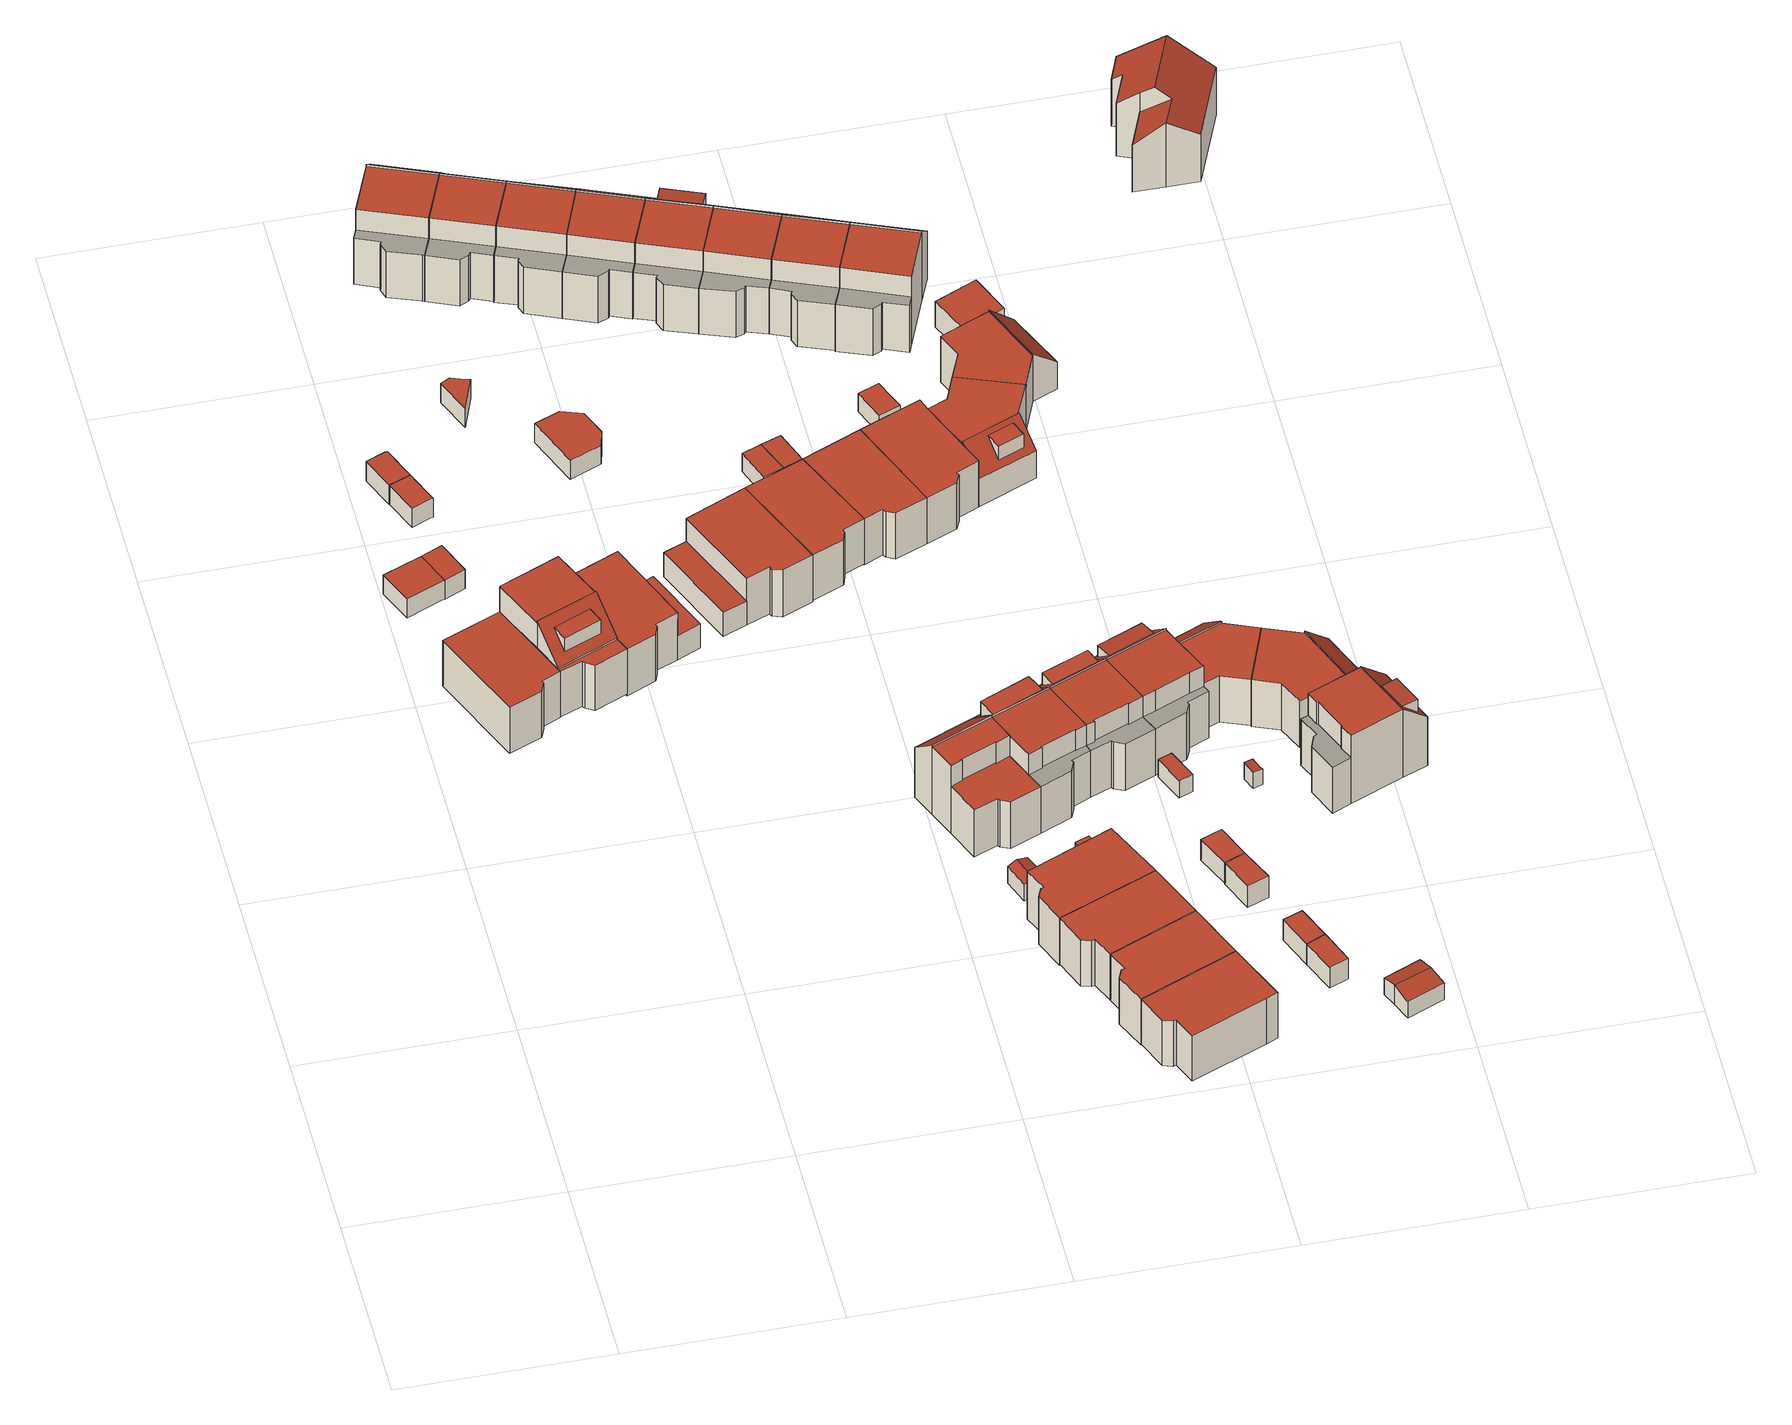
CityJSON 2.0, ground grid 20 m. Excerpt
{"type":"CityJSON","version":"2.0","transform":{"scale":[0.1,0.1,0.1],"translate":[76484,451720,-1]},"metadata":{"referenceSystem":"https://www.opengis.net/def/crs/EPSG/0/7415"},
"CityObjects":{
"building1":{"type":"Building","attributes":{"Volume":31.61,"Dakoppervlakte":14.07,"Muuroppervlakte":33.75,"Vloeroppervlakte":14.07,"hoogte_Z_max_in_m_NAP":2.87,"GEB_DOEL":"onbekend","dateOfConstruction":"1982-01-01","measuredHeight":2.25},"geometry":[{"type":"Solid","lod":"2","boundaries":[[[[0,1,2,3,4]],[[5,6,7,8,9]],[[1,0,7,6]],[[7,0,4,3,9,8]],[[2,5,9,3]],[[6,5,2,1]]]],"semantics":{"surfaces":[{"type":"GroundSurface"},{"type":"RoofSurface"},{"type":"WallSurface"}],"values":[[0,1,2,2,2,2]]}}]},
"building2":{"type":"Building","attributes":{"Volume":325.1,"Dakoppervlakte":57.94,"Muuroppervlakte":177.38,"Vloeroppervlakte":57.94,"hoogte_Z_max_in_m_NAP":6.14,"GEB_DOEL":"woonfunctie","dateOfConstruction":"1982-01-01","measuredHeight":5.61},"geometry":[{"type":"Solid","lod":"2","boundaries":[[[[10,11,12,13,14,15,16]],[[17,18,19,20,21,22,23]],[[12,23,22,13]],[[12,11,17,23]],[[10,16,19,18]],[[15,20,19,16]],[[15,14,21,20]],[[13,22,21,14]],[[11,10,18,17]]]],"semantics":{"surfaces":[{"type":"GroundSurface"},{"type":"RoofSurface"},{"type":"WallSurface"}],"values":[[0,1,2,2,2,2,2,2,2]]}}]},
"building3":{"type":"Building","attributes":{"Volume":17.57,"Dakoppervlakte":7.81,"Muuroppervlakte":25.91,"Vloeroppervlakte":7.81,"hoogte_Z_max_in_m_NAP":2.87,"GEB_DOEL":"onbekend","dateOfConstruction":"1982-01-01","measuredHeight":2.25},"geometry":[{"type":"Solid","lod":"2","boundaries":[[[[24,3,2,25]],[[26,27,5,9]],[[24,25,27,26]],[[2,5,27,25]],[[5,2,3,9]],[[3,24,26,9]]]],"semantics":{"surfaces":[{"type":"GroundSurface"},{"type":"RoofSurface"},{"type":"WallSurface"}],"values":[[0,1,2,2,2,2]]}}]},
"building4":{"type":"Building","attributes":{"Volume":18.25,"Dakoppervlakte":7.56,"Muuroppervlakte":27.3,"Vloeroppervlakte":7.56,"hoogte_Z_max_in_m_NAP":2.92,"GEB_DOEL":"onbekend","dateOfConstruction":"1982-01-01","measuredHeight":2.41},"geometry":[{"type":"Solid","lod":"2","boundaries":[[[[28,29,30,31,32]],[[33,34,35,36,37]],[[36,35,34,28,32,31]],[[31,30,37,36]],[[37,30,29,33]],[[29,28,34,33]]]],"semantics":{"surfaces":[{"type":"GroundSurface"},{"type":"RoofSurface"},{"type":"WallSurface"}],"values":[[0,1,2,2,2,2]]}}]},
"building5":{"type":"Building","attributes":{"Volume":17.66,"Dakoppervlakte":7.56,"Muuroppervlakte":26.42,"Vloeroppervlakte":7.56,"hoogte_Z_max_in_m_NAP":2.92,"GEB_DOEL":"onbekend","dateOfConstruction":"1982-01-01","measuredHeight":2.34},"geometry":[{"type":"Solid","lod":"2","boundaries":[[[[38,39,40,41,42]],[[43,44,45,33,37]],[[42,41,43,37]],[[43,41,40,39,45,44]],[[45,39,38,33]],[[42,37,33,38]]]],"semantics":{"surfaces":[{"type":"GroundSurface"},{"type":"RoofSurface"},{"type":"WallSurface"}],"values":[[0,1,2,2,2,2]]}}]},
"building6":{"type":"Building","attributes":{"Volume":471.79,"Dakoppervlakte":58.43,"Muuroppervlakte":243.36,"Vloeroppervlakte":59.23,"hoogte_Z_max_in_m_NAP":9.39,"GEB_DOEL":"woonfunctie","dateOfConstruction":"1982-01-01","measuredHeight":8.81},"children":["building6-1"],"geometry":[{"type":"Solid","lod":"2","boundaries":[[[[46,47,48,49,50,51,52,53,54,55,56]],[[57,58,59,60,21,61,62]],[[63,64,65,66]],[[67,68,69,70],[71,72,73,74]],[[56,55,61,21]],[[55,54,62,61]],[[53,52,58,57]],[[49,75,76,59,58,52,51,50]],[[64,76,75,65]],[[22,77,63,66]],[[77,60,67,70,63]],[[64,69,68,59,76]],[[70,69,64,63]],[[49,48,22,66,65,75]],[[67,60,59,68]],[[21,60,77,22,48,47,46,56]],[[57,62,54,53]],[[72,78,79,73]],[[79,78,71,74]],[[79,74,73]],[[72,71,78]]]],"semantics":{"surfaces":[{"type":"GroundSurface"},{"type":"RoofSurface"},{"type":"WallSurface"}],"values":[[0,1,1,1,2,2,2,2,2,2,2,2,2,2,2,2,2,1,2,2,2]]}}]},
"building6-1":{"type":"BuildingInstallation","attributes":{"relationToConstruction":"outside"},"parents":["building6"],"geometry":[{"type":"MultiSurface","lod":"2","boundaries":[[[72,78,79,73]],[[79,78,71,74]],[[79,74,73]],[[72,71,78]]],"semantics":{"surfaces":[{"type":"RoofSurface"},{"type":"WallSurface"}],"values":[0,1,1,1]}}]},
"building7":{"type":"Building","attributes":{"Volume":387.76,"Dakoppervlakte":76.1,"Muuroppervlakte":196.91,"Vloeroppervlakte":76.1,"hoogte_Z_max_in_m_NAP":6.14,"GEB_DOEL":"woonfunctie","dateOfConstruction":"1982-01-01","measuredHeight":5.72},"geometry":[{"type":"Solid","lod":"2","boundaries":[[[[80,81,82,83,84,85,86,87,88,89]],[[58,90,91,92,93,94,75]],[[95,96,97,98]],[[82,81,75,94]],[[75,81,80,58]],[[58,80,89,90]],[[90,89,88,91]],[[92,91,88,87]],[[85,97,96,86]],[[85,84,98,97]],[[83,95,98,84]],[[82,94,93,96,95,83]],[[93,92,87,86,96]]]],"semantics":{"surfaces":[{"type":"GroundSurface"},{"type":"RoofSurface"},{"type":"WallSurface"}],"values":[[0,1,1,2,2,2,2,2,2,2,2,2,2]]}}]},
"building8":{"type":"Building","attributes":{"Volume":11.63,"Dakoppervlakte":5.08,"Muuroppervlakte":22.86,"Vloeroppervlakte":5.08,"hoogte_Z_max_in_m_NAP":2.79,"GEB_DOEL":"onbekend","dateOfConstruction":"1982-01-01","measuredHeight":2.29},"geometry":[{"type":"Solid","lod":"2","boundaries":[[[[99,100,101,102,103]],[[104,105,106,107,108]],[[105,104,102,101]],[[106,105,101,100]],[[107,106,100,99]],[[103,108,107,99]],[[103,102,104,108]]]],"semantics":{"surfaces":[{"type":"GroundSurface"},{"type":"RoofSurface"},{"type":"WallSurface"}],"values":[[0,1,2,2,2,2,2]]}}]},
"building9":{"type":"Building","attributes":{"Volume":454.79,"Dakoppervlakte":57.27,"Muuroppervlakte":234.92,"Vloeroppervlakte":61.09,"hoogte_Z_max_in_m_NAP":8.94,"GEB_DOEL":"woonfunctie","dateOfConstruction":"1982-01-01","measuredHeight":8.37},"geometry":[{"type":"Solid","lod":"2","boundaries":[[[[109,110,111,112,113,114,115,116,117,118,119,120,121,122]],[[123,124,125,126,127,128,129,130,131]],[[132,133,134,135]],[[136,137,138,139,140]],[[119,118,128,134,133]],[[110,109,132,135,127]],[[129,117,116,115,131,130]],[[115,114,123,131]],[[114,113,124,123]],[[125,124,113,112]],[[112,111,126,125]],[[127,126,111,110]],[[134,128,127,135]],[[138,137,132,109,122]],[[138,122,121,120,140,139]],[[140,120,119,133,136]],[[137,136,133,132]],[[118,117,129,128]]]],"semantics":{"surfaces":[{"type":"GroundSurface"},{"type":"OuterFloorSurface"},{"type":"RoofSurface"},{"type":"WallSurface"}],"values":[[0,1,2,2,3,3,3,3,3,3,3,3,3,3,3,3,3,3]]}}]},
"building10":{"type":"Building","attributes":{"Volume":48.4,"Dakoppervlakte":20.71,"Muuroppervlakte":41.11,"Vloeroppervlakte":20.71,"hoogte_Z_max_in_m_NAP":2.79,"GEB_DOEL":"onbekend","dateOfConstruction":"1982-01-01","measuredHeight":2.34},"geometry":[{"type":"Solid","lod":"2","boundaries":[[[[141,142,143,144,145,146]],[[147,148,149,150,151,152]],[[144,143,149,148]],[[142,141,151,150]],[[141,146,152,151]],[[145,147,152,146]],[[143,142,150,149]],[[144,148,147,145]]]],"semantics":{"surfaces":[{"type":"GroundSurface"},{"type":"RoofSurface"},{"type":"WallSurface"}],"values":[[0,1,2,2,2,2,2,2]]}}]},
"building11":{"type":"Building","attributes":{"Volume":415.97,"Dakoppervlakte":51.88,"Muuroppervlakte":227.91,"Vloeroppervlakte":55.77,"hoogte_Z_max_in_m_NAP":8.94,"GEB_DOEL":"woonfunctie","dateOfConstruction":"1982-01-01","measuredHeight":8.39},"geometry":[{"type":"Solid","lod":"2","boundaries":[[[[153,154,111,110,109,122,155,156,157,158,159]],[[127,126,160,161,162,163,164]],[[165,166,132,135]],[[167,168,138,137]],[[156,166,165,164,157]],[[163,158,157,164]],[[127,110,111,126]],[[126,111,154,160]],[[154,153,161,160]],[[153,159,162,161]],[[163,162,159,158]],[[135,127,164,165]],[[156,155,168,167,166]],[[122,138,168,155]],[[137,138,122,109,132]],[[167,137,132,166]],[[109,110,127,135,132]]]],"semantics":{"surfaces":[{"type":"GroundSurface"},{"type":"OuterFloorSurface"},{"type":"RoofSurface"},{"type":"WallSurface"}],"values":[[0,1,2,2,3,3,3,3,3,3,3,3,3,3,3,3,3]]}}]},
"building12":{"type":"Building","attributes":{"Volume":400.41,"Dakoppervlakte":80.43,"Muuroppervlakte":196.29,"Vloeroppervlakte":80.43,"hoogte_Z_max_in_m_NAP":6.14,"GEB_DOEL":"woonfunctie","dateOfConstruction":"1982-01-01","measuredHeight":5.72},"geometry":[{"type":"Solid","lod":"2","boundaries":[[[[169,170,171,172,173,174,175,176,177]],[[178,179,180,181,182,183,184]],[[185,186,187,188]],[[170,169,182,181]],[[183,182,169,177]],[[177,176,184,183]],[[176,175,178,184]],[[185,179,178,175,174]],[[173,186,185,174]],[[173,172,187,186]],[[188,187,172,171]],[[188,180,179,185]],[[171,170,181,180,188]]]],"semantics":{"surfaces":[{"type":"GroundSurface"},{"type":"RoofSurface"},{"type":"WallSurface"}],"values":[[0,1,1,2,2,2,2,2,2,2,2,2,2]]}}]},
"building13":{"type":"Building","attributes":{"Volume":430.04,"Dakoppervlakte":53.64,"Muuroppervlakte":230.42,"Vloeroppervlakte":57.52,"hoogte_Z_max_in_m_NAP":8.94,"GEB_DOEL":"woonfunctie","dateOfConstruction":"1982-01-01","measuredHeight":8.4},"geometry":[{"type":"Solid","lod":"2","boundaries":[[[[189,190,191,192,193,194,195,196,197,198,199]],[[200,201,202,203,204,164,163]],[[205,206,166,165]],[[168,167,207,208]],[[205,204,197,196,206]],[[203,198,197,204]],[[192,191,163,164]],[[163,191,190,200]],[[200,190,189,201]],[[201,189,199,202]],[[202,199,198,203]],[[204,205,165,164]],[[196,195,208,207,206]],[[195,194,168,208]],[[166,167,168,194,193]],[[207,167,166,206]],[[192,164,165,166,193]]]],"semantics":{"surfaces":[{"type":"GroundSurface"},{"type":"OuterFloorSurface"},{"type":"RoofSurface"},{"type":"WallSurface"}],"values":[[0,1,2,2,3,3,3,3,3,3,3,3,3,3,3,3,3]]}}]},
"building14":{"type":"Building","attributes":{"Volume":11.81,"Dakoppervlakte":5.73,"Muuroppervlakte":19.49,"Vloeroppervlakte":5.44,"hoogte_Z_max_in_m_NAP":2.39,"GEB_DOEL":"onbekend","dateOfConstruction":"1982-01-01","measuredHeight":2.34},"geometry":[{"type":"Solid","lod":"2","boundaries":[[[[209,210,211,212,213,214]],[[215,216,217,218]],[[219,220,218,217]],[[215,214,213,216]],[[219,211,210,220]],[[209,218,220,210]],[[219,217,216,213,212,211]],[[215,218,209,214]]]],"semantics":{"surfaces":[{"type":"GroundSurface"},{"type":"RoofSurface"},{"type":"WallSurface"}],"values":[[0,1,1,2,2,2,2,2]]}}]},
"building15":{"type":"Building","attributes":{"Volume":402,"Dakoppervlakte":64.53,"Muuroppervlakte":222.35,"Vloeroppervlakte":58.73,"hoogte_Z_max_in_m_NAP":8.41,"GEB_DOEL":"woonfunctie","dateOfConstruction":"1982-01-01","measuredHeight":8.42},"geometry":[{"type":"Solid","lod":"2","boundaries":[[[[221,222,223,224,225,226,227,228,229,230,231]],[[232,233,234,235,236,237,238,239,240,241,242]],[[243,244,245,246,247,248,249,250]],[[251,252,253,254]],[[222,221,232,242]],[[232,221,231,233]],[[233,231,230,234]],[[235,234,230,229]],[[236,228,227,237]],[[245,237,227,226,246]],[[248,247,223,222,242]],[[226,225,254,253,246]],[[254,225,224,251]],[[223,247,252,251,224]],[[253,252,247,246]],[[242,241,249,248]],[[249,241,240,250]],[[240,239,243,250]],[[243,239,238,244]],[[245,244,238,237]],[[229,228,236,235]]]],"semantics":{"surfaces":[{"type":"GroundSurface"},{"type":"RoofSurface"},{"type":"WallSurface"}],"values":[[0,1,1,1,2,2,2,2,2,2,2,2,2,2,2,2,2,2,2,2,2]]}}]},
"building16":{"type":"Building","attributes":{"Volume":345.28,"Dakoppervlakte":59.61,"Muuroppervlakte":185.51,"Vloeroppervlakte":59.61,"hoogte_Z_max_in_m_NAP":5.84,"GEB_DOEL":"woonfunctie","dateOfConstruction":"1982-01-01","measuredHeight":5.79},"geometry":[{"type":"Solid","lod":"2","boundaries":[[[[255,256,257,258,259,260,261,262]],[[263,264,265,266,267,268,269,270]],[[256,255,269,268]],[[255,262,270,269]],[[260,259,265,264]],[[265,259,258,266]],[[258,257,267,266]],[[268,267,257,256]],[[264,263,270,262,261,260]]]],"semantics":{"surfaces":[{"type":"GroundSurface"},{"type":"RoofSurface"},{"type":"WallSurface"}],"values":[[0,1,2,2,2,2,2,2,2]]}}]},
"building17":{"type":"Building","attributes":{"Volume":323.84,"Dakoppervlakte":57.99,"Muuroppervlakte":176.31,"Vloeroppervlakte":57.99,"hoogte_Z_max_in_m_NAP":6.14,"GEB_DOEL":"woonfunctie","dateOfConstruction":"1982-01-01","measuredHeight":5.58},"geometry":[{"type":"Solid","lod":"2","boundaries":[[[[271,272,273,274,275,276,277]],[[278,279,280,281,282,178,184]],[[273,178,282,274]],[[178,273,272,184]],[[271,277,279,278]],[[277,276,280,279]],[[281,280,276,275]],[[274,282,281,275]],[[278,184,272,271]]]],"semantics":{"surfaces":[{"type":"GroundSurface"},{"type":"RoofSurface"},{"type":"WallSurface"}],"values":[[0,1,2,2,2,2,2,2,2]]}}]},
"building18":{"type":"Building","attributes":{"Volume":323.18,"Dakoppervlakte":57.77,"Muuroppervlakte":177.24,"Vloeroppervlakte":57.77,"hoogte_Z_max_in_m_NAP":5.84,"GEB_DOEL":"woonfunctie","dateOfConstruction":"1982-01-01","measuredHeight":5.59},"geometry":[{"type":"Solid","lod":"2","boundaries":[[[[283,284,285,286,287,288,289]],[[268,290,291,292,293,294,269]],[[289,288,293,292]],[[288,287,294,293]],[[286,285,268,269]],[[285,284,290,268]],[[291,290,284,283]],[[289,292,291,283]],[[287,286,269,294]]]],"semantics":{"surfaces":[{"type":"GroundSurface"},{"type":"RoofSurface"},{"type":"WallSurface"}],"values":[[0,1,2,2,2,2,2,2,2]]}}]},
"building19":{"type":"Building","attributes":{"Volume":15.48,"Dakoppervlakte":6.89,"Muuroppervlakte":24.41,"Vloeroppervlakte":6.89,"hoogte_Z_max_in_m_NAP":2.82,"GEB_DOEL":"onbekend","dateOfConstruction":"1982-01-01","measuredHeight":2.25},"geometry":[{"type":"Solid","lod":"2","boundaries":[[[[295,296,297,298]],[[299,300,301,302]],[[298,297,302,301]],[[297,296,299,302]],[[295,300,299,296]],[[295,298,301,300]]]],"semantics":{"surfaces":[{"type":"GroundSurface"},{"type":"RoofSurface"},{"type":"WallSurface"}],"values":[[0,1,2,2,2,2]]}}]},
"building20":{"type":"Building","attributes":{"Volume":431.12,"Dakoppervlakte":53.72,"Muuroppervlakte":230.69,"Vloeroppervlakte":57.5,"hoogte_Z_max_in_m_NAP":8.94,"GEB_DOEL":"woonfunctie","dateOfConstruction":"1982-01-01","measuredHeight":8.43},"geometry":[{"type":"Solid","lod":"2","boundaries":[[[[303,304,305,306,307,308,309,310,198,197,196,195]],[[203,311,312,313,314,315,204]],[[316,206,205,317]],[[318,319,320,208,207]],[[305,316,317,315,306]],[[306,315,314,307]],[[204,197,198,203]],[[203,198,310,311]],[[310,309,312,311]],[[309,308,313,312]],[[307,314,313,308]],[[315,317,205,204]],[[318,316,305,304,319]],[[319,304,303,195,208,320]],[[207,208,195,196,206]],[[318,207,206,316]],[[196,197,204,205,206]]]],"semantics":{"surfaces":[{"type":"GroundSurface"},{"type":"OuterFloorSurface"},{"type":"RoofSurface"},{"type":"WallSurface"}],"values":[[0,1,2,2,3,3,3,3,3,3,3,3,3,3,3,3,3]]}}]},
"building21":{"type":"Building","attributes":{"Volume":323.35,"Dakoppervlakte":57.82,"Muuroppervlakte":177.12,"Vloeroppervlakte":57.82,"hoogte_Z_max_in_m_NAP":5.84,"GEB_DOEL":"woonfunctie","dateOfConstruction":"1982-01-01","measuredHeight":5.59},"geometry":[{"type":"Solid","lod":"2","boundaries":[[[[321,322,323,324,288,287,325]],[[326,327,294,293,328,329,330]],[[322,321,326,330]],[[327,326,321,325]],[[287,288,293,294]],[[288,324,328,293]],[[324,323,329,328]],[[322,330,329,323]],[[287,294,327,325]]]],"semantics":{"surfaces":[{"type":"GroundSurface"},{"type":"RoofSurface"},{"type":"WallSurface"}],"values":[[0,1,2,2,2,2,2,2,2]]}}]},
"building22":{"type":"Building","attributes":{"Volume":333.77,"Dakoppervlakte":59.8,"Muuroppervlakte":179.29,"Vloeroppervlakte":59.8,"hoogte_Z_max_in_m_NAP":5.84,"GEB_DOEL":"woonfunctie","dateOfConstruction":"1982-01-01","measuredHeight":5.58},"geometry":[{"type":"Solid","lod":"2","boundaries":[[[[331,332,333,334,335,336,337,338]],[[326,339,340,341,342,343,344,327]],[[344,343,334,333]],[[333,332,327,344]],[[326,327,332,331]],[[331,338,339,326]],[[340,339,338,337]],[[337,336,341,340]],[[336,335,342,341]],[[342,335,334,343]]]],"semantics":{"surfaces":[{"type":"GroundSurface"},{"type":"RoofSurface"},{"type":"WallSurface"}],"values":[[0,1,2,2,2,2,2,2,2,2]]}}]},
"building23":{"type":"Building","attributes":{"Volume":6.28,"Dakoppervlakte":3.09,"Muuroppervlakte":14.62,"Vloeroppervlakte":3.09,"hoogte_Z_max_in_m_NAP":2.07,"GEB_DOEL":"onbekend","dateOfConstruction":"1982-01-01","measuredHeight":2.03},"geometry":[{"type":"Solid","lod":"2","boundaries":[[[[345,346,347,348]],[[349,350,351,352]],[[348,352,351,345]],[[348,347,349,352]],[[346,350,349,347]],[[345,351,350,346]]]],"semantics":{"surfaces":[{"type":"GroundSurface"},{"type":"RoofSurface"},{"type":"WallSurface"}],"values":[[0,1,2,2,2,2]]}}]},
"building24":{"type":"Building","attributes":{"Volume":15.74,"Dakoppervlakte":6.89,"Muuroppervlakte":24.82,"Vloeroppervlakte":6.89,"hoogte_Z_max_in_m_NAP":2.82,"GEB_DOEL":"onbekend","dateOfConstruction":"1982-01-01","measuredHeight":2.28},"geometry":[{"type":"Solid","lod":"2","boundaries":[[[[353,354,355,356]],[[299,302,357,358]],[[355,354,358,357]],[[353,299,358,354]],[[299,353,356,302]],[[356,355,357,302]]]],"semantics":{"surfaces":[{"type":"GroundSurface"},{"type":"RoofSurface"},{"type":"WallSurface"}],"values":[[0,1,2,2,2,2]]}}]},
"building25":{"type":"Building","attributes":{"Volume":440.18,"Dakoppervlakte":40.94,"Muuroppervlakte":231.83,"Vloeroppervlakte":57.37,"hoogte_Z_max_in_m_NAP":8.41,"GEB_DOEL":"woonfunctie","dateOfConstruction":"1982-01-01","measuredHeight":8.38},"children":["building25-1"],"geometry":[{"type":"Solid","lod":"2","boundaries":[[[[359,360,228,361,226,225,362,363,364,365,366]],[[367,368,369,370,371,372,373,246]],[[253,374,375,254],[376,377,378,379]],[[380,381,236,382,383,384,385,386,387,388,389]],[[367,246,226,361,381]],[[372,386,364,363,373]],[[361,228,236,381]],[[228,360,382,236]],[[383,359,366,384]],[[366,365,385,384]],[[364,386,385,365]],[[367,381,380,368]],[[368,380,389,369]],[[369,389,388,370]],[[370,388,387,371]],[[387,386,372,371]],[[225,254,375,362]],[[246,253,254,225,226]],[[375,374,373,363,362]],[[253,246,373,374]],[[360,359,383,382]],[[390,391,376,379]],[[390,379,378]],[[391,390,378,377]],[[391,377,376]]]],"semantics":{"surfaces":[{"type":"GroundSurface"},{"type":"RoofSurface"},{"type":"OuterFloorSurface"},{"type":"WallSurface"}],"values":[[0,1,1,2,3,3,3,3,3,3,3,3,3,3,3,3,3,3,3,3,3,1,3,3,3]]}}]},
"building25-1":{"type":"BuildingInstallation","attributes":{"relationToConstruction":"outside"},"parents":["building25"],"geometry":[{"type":"MultiSurface","lod":"2","boundaries":[[[390,391,376,379]],[[390,379,378]],[[391,390,378,377]],[[391,377,376]]],"semantics":{"surfaces":[{"type":"RoofSurface"},{"type":"WallSurface"}],"values":[0,1,1,1]}}]},
"building26":{"type":"Building","attributes":{"Volume":418.97,"Dakoppervlakte":44.51,"Muuroppervlakte":226.35,"Vloeroppervlakte":56.04,"hoogte_Z_max_in_m_NAP":8.94,"GEB_DOEL":"woonfunctie","dateOfConstruction":"1982-01-01","measuredHeight":8.34},"children":["building26-1"],"geometry":[{"type":"Solid","lod":"2","boundaries":[[[[392,393,394,395,396,397,398,399,400,401,402]],[[317,403,404,316]],[[405,319,318,406],[407,408,409,410]],[[314,411,412,413,414,415,315]],[[396,395,404,403,415]],[[317,316,392,402,315]],[[402,401,314,315]],[[401,400,411,314]],[[411,400,399,412]],[[399,398,413,412]],[[414,413,398,397]],[[317,315,415,403]],[[404,395,394,405,406]],[[394,393,319,405]],[[316,318,319,393,392]],[[404,406,318,316]],[[397,396,415,414]],[[416,417,408,407]],[[407,410,416]],[[417,416,410,409]],[[409,408,417]]]],"semantics":{"surfaces":[{"type":"GroundSurface"},{"type":"RoofSurface"},{"type":"OuterFloorSurface"},{"type":"WallSurface"}],"values":[[0,1,1,2,3,3,3,3,3,3,3,3,3,3,3,3,3,1,3,3,3]]}}]},
"building26-1":{"type":"BuildingInstallation","attributes":{"relationToConstruction":"outside"},"parents":["building26"],"geometry":[{"type":"MultiSurface","lod":"2","boundaries":[[[416,417,408,407]],[[407,410,416]],[[417,416,410,409]],[[409,408,417]]],"semantics":{"surfaces":[{"type":"RoofSurface"},{"type":"WallSurface"}],"values":[0,1,1,1]}}]},
"building27":{"type":"Building","attributes":{"Volume":322.43,"Dakoppervlakte":57.53,"Muuroppervlakte":177.05,"Vloeroppervlakte":57.53,"hoogte_Z_max_in_m_NAP":6.14,"GEB_DOEL":"woonfunctie","dateOfConstruction":"1982-01-01","measuredHeight":5.6},"geometry":[{"type":"Solid","lod":"2","boundaries":[[[[418,419,420,421,422,423,424]],[[281,425,426,427,428,429,282]],[[423,282,429,424]],[[423,422,281,282]],[[421,420,426,425]],[[427,426,420,419]],[[419,418,428,427]],[[424,429,428,418]],[[422,421,425,281]]]],"semantics":{"surfaces":[{"type":"GroundSurface"},{"type":"RoofSurface"},{"type":"WallSurface"}],"values":[[0,1,2,2,2,2,2,2,2]]}}]},
"building28":{"type":"Building","attributes":{"Volume":429.37,"Dakoppervlakte":42.85,"Muuroppervlakte":230.52,"Vloeroppervlakte":56.24,"hoogte_Z_max_in_m_NAP":8.41,"GEB_DOEL":"woonfunctie","dateOfConstruction":"1982-01-01","measuredHeight":8.38},"children":["building28-1"],"geometry":[{"type":"Solid","lod":"2","boundaries":[[[[430,431,432,433,434,435,436,365,364,363,362]],[[437,438,439,440,441,442,373,372]],[[374,443,444,375],[445,446,447,448]],[[449,386,385,450,451,452,453,454,455,456,457]],[[372,373,363,364,386]],[[442,441,454,432,431]],[[364,365,385,386]],[[365,436,450,385]],[[451,435,434,452]],[[452,434,433,453]],[[432,454,453,433]],[[386,449,437,372]],[[437,449,457,438]],[[456,439,438,457]],[[439,456,455,440]],[[454,441,440,455]],[[362,375,444,430]],[[362,363,373,374,375]],[[431,430,444,443,442]],[[374,373,442,443]],[[436,435,451,450]],[[445,448,458,459]],[[458,448,447]],[[459,458,447,446]],[[459,446,445]]]],"semantics":{"surfaces":[{"type":"GroundSurface"},{"type":"RoofSurface"},{"type":"OuterFloorSurface"},{"type":"WallSurface"}],"values":[[0,1,1,2,3,3,3,3,3,3,3,3,3,3,3,3,3,3,3,3,3,1,3,3,3]]}}]},
"building28-1":{"type":"BuildingInstallation","attributes":{"relationToConstruction":"outside"},"parents":["building28"],"geometry":[{"type":"MultiSurface","lod":"2","boundaries":[[[445,448,458,459]],[[458,448,447]],[[459,458,447,446]],[[459,446,445]]],"semantics":{"surfaces":[{"type":"RoofSurface"},{"type":"WallSurface"}],"values":[0,1,1,1]}}]},
"building29":{"type":"Building","attributes":{"Volume":420.88,"Dakoppervlakte":52.85,"Muuroppervlakte":227.49,"Vloeroppervlakte":56.49,"hoogte_Z_max_in_m_NAP":8.94,"GEB_DOEL":"woonfunctie","dateOfConstruction":"1982-01-01","measuredHeight":8.38},"geometry":[{"type":"Solid","lod":"2","boundaries":[[[[460,461,462,397,396,395,394,463,464,465,466]],[[467,468,469,470,415,414,471]],[[472,473,404,403]],[[474,475,405,406]],[[464,473,472,470,465]],[[465,470,469,466]],[[396,397,414,415]],[[397,462,471,414]],[[467,471,462,461]],[[460,468,467,461]],[[466,469,468,460]],[[403,415,470,472]],[[464,463,475,474,473]],[[463,394,405,475]],[[394,395,404,406,405]],[[474,406,404,473]],[[395,396,415,403,404]]]],"semantics":{"surfaces":[{"type":"GroundSurface"},{"type":"OuterFloorSurface"},{"type":"RoofSurface"},{"type":"WallSurface"}],"values":[[0,1,2,2,3,3,3,3,3,3,3,3,3,3,3,3,3]]}}]},
"building30":{"type":"Building","attributes":{"Volume":335.14,"Dakoppervlakte":59.76,"Muuroppervlakte":180.2,"Vloeroppervlakte":59.76,"hoogte_Z_max_in_m_NAP":6.14,"GEB_DOEL":"woonfunctie","dateOfConstruction":"1982-01-01","measuredHeight":5.61},"geometry":[{"type":"Solid","lod":"2","boundaries":[[[[476,477,478,479,480,481,418,424]],[[429,428,482,483,484,485,486,487]],[[477,486,485,478]],[[477,476,487,486]],[[476,424,429,487]],[[429,424,418,428]],[[482,428,418,481]],[[481,480,483,482]],[[479,484,483,480]],[[478,485,484,479]]]],"semantics":{"surfaces":[{"type":"GroundSurface"},{"type":"RoofSurface"},{"type":"WallSurface"}],"values":[[0,1,2,2,2,2,2,2,2,2]]}}]},
"building31":{"type":"Building","attributes":{"Volume":18.81,"Dakoppervlakte":7.42,"Muuroppervlakte":28.49,"Vloeroppervlakte":7.42,"hoogte_Z_max_in_m_NAP":2.6,"GEB_DOEL":"onbekend","dateOfConstruction":"1982-01-01","measuredHeight":2.53},"geometry":[{"type":"Solid","lod":"2","boundaries":[[[[488,489,490,491]],[[492,493,494,495]],[[491,493,492,488]],[[491,490,494,493]],[[489,495,494,490]],[[488,492,495,489]]]],"semantics":{"surfaces":[{"type":"GroundSurface"},{"type":"RoofSurface"},{"type":"WallSurface"}],"values":[[0,1,2,2,2,2]]}}]},
"building32":{"type":"Building","attributes":{"Volume":19.02,"Dakoppervlakte":7.42,"Muuroppervlakte":28.8,"Vloeroppervlakte":7.42,"hoogte_Z_max_in_m_NAP":2.6,"GEB_DOEL":"onbekend","dateOfConstruction":"1982-01-01","measuredHeight":2.56},"geometry":[{"type":"Solid","lod":"2","boundaries":[[[[496,497,498,499]],[[495,494,500,501]],[[499,494,495,496]],[[499,498,500,494]],[[497,501,500,498]],[[497,496,495,501]]]],"semantics":{"surfaces":[{"type":"GroundSurface"},{"type":"RoofSurface"},{"type":"WallSurface"}],"values":[[0,1,2,2,2,2]]}}]},
"building33":{"type":"Building","attributes":{"Volume":14.82,"Dakoppervlakte":6.63,"Muuroppervlakte":23.6,"Vloeroppervlakte":6.63,"hoogte_Z_max_in_m_NAP":2.8,"GEB_DOEL":"onbekend","dateOfConstruction":"1982-01-01","measuredHeight":2.24},"geometry":[{"type":"Solid","lod":"2","boundaries":[[[[502,503,504,505,506]],[[507,508,509,510,511]],[[504,511,510,505]],[[504,503,507,511]],[[503,502,508,507]],[[510,509,508,502,506,505]]]],"semantics":{"surfaces":[{"type":"GroundSurface"},{"type":"RoofSurface"},{"type":"WallSurface"}],"values":[[0,1,2,2,2,2]]}}]},
"building34":{"type":"Building","attributes":{"Volume":9.35,"Dakoppervlakte":4.53,"Muuroppervlakte":18.93,"Vloeroppervlakte":4.53,"hoogte_Z_max_in_m_NAP":2.17,"GEB_DOEL":"onbekend","dateOfConstruction":"1982-01-01","measuredHeight":2.06},"geometry":[{"type":"Solid","lod":"2","boundaries":[[[[512,513,514,515]],[[516,517,518,519]],[[513,518,517,514]],[[513,512,519,518]],[[515,516,519,512]],[[515,514,517,516]]]],"semantics":{"surfaces":[{"type":"GroundSurface"},{"type":"RoofSurface"},{"type":"WallSurface"}],"values":[[0,1,2,2,2,2]]}}]},
"building35":{"type":"Building","attributes":{"Volume":17.14,"Dakoppervlakte":6.86,"Muuroppervlakte":27.32,"Vloeroppervlakte":6.86,"hoogte_Z_max_in_m_NAP":2.57,"GEB_DOEL":"onbekend","dateOfConstruction":"1982-01-01","measuredHeight":2.5},"geometry":[{"type":"Solid","lod":"2","boundaries":[[[[520,521,522,523]],[[524,525,526,527]],[[520,523,525,524]],[[523,522,526,525]],[[521,527,526,522]],[[520,524,527,521]]]],"semantics":{"surfaces":[{"type":"GroundSurface"},{"type":"RoofSurface"},{"type":"WallSurface"}],"values":[[0,1,2,2,2,2]]}}]},
"building36":{"type":"Building","attributes":{"Volume":17.11,"Dakoppervlakte":6.86,"Muuroppervlakte":27.27,"Vloeroppervlakte":6.86,"hoogte_Z_max_in_m_NAP":2.57,"GEB_DOEL":"onbekend","dateOfConstruction":"1982-01-01","measuredHeight":2.49},"geometry":[{"type":"Solid","lod":"2","boundaries":[[[[528,523,522,529]],[[530,531,526,525]],[[523,525,526,522]],[[523,528,530,525]],[[529,531,530,528]],[[531,529,522,526]]]],"semantics":{"surfaces":[{"type":"GroundSurface"},{"type":"RoofSurface"},{"type":"WallSurface"}],"values":[[0,1,2,2,2,2]]}}]},
"building37":{"type":"Building","attributes":{"Volume":423.29,"Dakoppervlakte":52.78,"Muuroppervlakte":229.27,"Vloeroppervlakte":60.35,"hoogte_Z_max_in_m_NAP":8.94,"GEB_DOEL":"woonfunctie","dateOfConstruction":"1982-01-01","measuredHeight":8.39},"geometry":[{"type":"Solid","lod":"2","boundaries":[[[[532,533,466,465,464,463,534,535,536,537,538]],[[470,469,539,540,541,542,543]],[[544,545,473,472]],[[475,474,546,547]],[[536,535,545,544,543]],[[542,537,536,543]],[[465,466,469,470]],[[469,466,533,539]],[[539,533,532,540]],[[532,538,541,540]],[[537,542,541,538]],[[543,544,472,470]],[[535,534,547,546,545]],[[463,475,547,534]],[[473,474,475,463,464]],[[546,474,473,545]],[[465,470,472,473,464]]]],"semantics":{"surfaces":[{"type":"GroundSurface"},{"type":"OuterFloorSurface"},{"type":"RoofSurface"},{"type":"WallSurface"}],"values":[[0,1,2,2,3,3,3,3,3,3,3,3,3,3,3,3,3]]}}]},
"building38":{"type":"Building","attributes":{"Volume":454.75,"Dakoppervlakte":46.52,"Muuroppervlakte":235.64,"Vloeroppervlakte":59.7,"hoogte_Z_max_in_m_NAP":8.41,"GEB_DOEL":"woonfunctie","dateOfConstruction":"1982-01-01","measuredHeight":8.37},"children":["building38-1"],"geometry":[{"type":"Solid","lod":"2","boundaries":[[[[548,549,550,551,552,553,554,555,556,433,432,431,430]],[[442,441,557,558,559,560,561]],[[443,562,563,564,444],[565,566,567,568]],[[454,453,569,570,571,572,573,574,575]],[[454,441,442,431,432]],[[559,573,552,551,560]],[[550,561,560,551]],[[552,573,572,553]],[[433,556,569,453]],[[569,556,555,570]],[[570,555,554,571]],[[553,572,571,554]],[[454,575,557,441]],[[557,575,574,558]],[[573,559,558,574]],[[563,562,561,550,549]],[[430,444,564,563,549,548]],[[442,443,444,430,431]],[[561,562,443,442]],[[454,432,433,453]],[[576,577,565,568]],[[567,566,577,576]],[[566,565,577]],[[576,568,567]]]],"semantics":{"surfaces":[{"type":"GroundSurface"},{"type":"RoofSurface"},{"type":"OuterFloorSurface"},{"type":"WallSurface"}],"values":[[0,1,1,2,3,3,3,3,3,3,3,3,3,3,3,3,3,3,3,3,1,3,3,3]]}}]},
"building38-1":{"type":"BuildingInstallation","attributes":{"relationToConstruction":"outside"},"parents":["building38"],"geometry":[{"type":"MultiSurface","lod":"2","boundaries":[[[576,577,565,568]],[[567,566,577,576]],[[566,565,577]],[[576,568,567]]],"semantics":{"surfaces":[{"type":"RoofSurface"},{"type":"WallSurface"}],"values":[0,1,1,1]}}]},
"building39":{"type":"Building","attributes":{"Volume":306.71,"Dakoppervlakte":56.57,"Muuroppervlakte":158.82,"Vloeroppervlakte":56.32,"hoogte_Z_max_in_m_NAP":6.38,"GEB_DOEL":"woonfunctie","dateOfConstruction":"1982-01-01","measuredHeight":5.9},"children":["building39-1"],"geometry":[{"type":"Solid","lod":"2","boundaries":[[[[578,579,580,581,582,478,583,477,584]],[[585,586,587,588,589,486,590]],[[591,592,593,594],[595,596,597,598]],[[586,580,579,587]],[[587,579,578,588]],[[588,578,584,589]],[[486,589,584,477]],[[582,581,585,594,593]],[[583,478,592,591,590]],[[592,478,582,593]],[[590,591,594,585]],[[486,477,583,590]],[[585,581,580,586]],[[595,598,599,600]],[[600,599,597,596]],[[596,595,600]],[[599,598,597]]]],"semantics":{"surfaces":[{"type":"GroundSurface"},{"type":"RoofSurface"},{"type":"WallSurface"}],"values":[[0,1,1,2,2,2,2,2,2,2,2,2,2,1,2,2,2]]}}]},
"building39-1":{"type":"BuildingInstallation","attributes":{"relationToConstruction":"outside"},"parents":["building39"],"geometry":[{"type":"MultiSurface","lod":"2","boundaries":[[[595,598,599,600]],[[600,599,597,596]],[[596,595,600]],[[599,598,597]]],"semantics":{"surfaces":[{"type":"RoofSurface"},{"type":"WallSurface"}],"values":[0,1,1,1]}}]},
"building40":{"type":"Building","attributes":{"Volume":29.94,"Dakoppervlakte":13.89,"Muuroppervlakte":30.97,"Vloeroppervlakte":13.46,"hoogte_Z_max_in_m_NAP":2.54,"GEB_DOEL":"onbekend","dateOfConstruction":"1982-01-01","measuredHeight":2.45},"geometry":[{"type":"Solid","lod":"2","boundaries":[[[[601,602,603,604,605,606,607]],[[608,609,610,611]],[[612,613,614,609,608]],[[606,605,614,613]],[[602,611,610,603]],[[611,602,601,608]],[[605,604,603,610,609,614]],[[606,613,612,608,601,607]]]],"semantics":{"surfaces":[{"type":"GroundSurface"},{"type":"RoofSurface"},{"type":"WallSurface"}],"values":[[0,1,1,2,2,2,2,2]]}}]},
"building41":{"type":"Building","attributes":{"Volume":444.31,"Dakoppervlakte":55.55,"Muuroppervlakte":233.39,"Vloeroppervlakte":64.9,"hoogte_Z_max_in_m_NAP":8.94,"GEB_DOEL":"woonfunctie","dateOfConstruction":"1982-01-01","measuredHeight":8.4},"geometry":[{"type":"Solid","lod":"2","boundaries":[[[[615,616,617,618,619,620,621,622,623,624,625]],[[626,627,628,629,543,542,630]],[[631,545,544,632]],[[547,546,633,634]],[[622,621,631,632,629]],[[630,542,616,615]],[[615,625,626,630]],[[624,627,626,625]],[[628,627,624,623]],[[628,623,622,629]],[[542,543,617,616]],[[629,632,544,543]],[[621,620,634,633,631]],[[619,547,634,620]],[[545,546,547,619,618]],[[631,633,546,545]],[[618,617,543,544,545]]]],"semantics":{"surfaces":[{"type":"GroundSurface"},{"type":"OuterFloorSurface"},{"type":"RoofSurface"},{"type":"WallSurface"}],"values":[[0,1,2,2,3,3,3,3,3,3,3,3,3,3,3,3,3]]}}]},
"building42":{"type":"Building","attributes":{"Volume":2.5,"Dakoppervlakte":1.31,"Muuroppervlakte":9.07,"Vloeroppervlakte":2.39,"hoogte_Z_max_in_m_NAP":2.05,"GEB_DOEL":"onbekend","dateOfConstruction":"1982-01-01","measuredHeight":2.02},"geometry":[{"type":"Solid","lod":"2","boundaries":[[[[635,636,637,638,639,640]],[[641,642,643,644,645,646]],[[641,646,638,637]],[[639,638,646,645]],[[635,643,642,641,637,636]],[[643,635,640,639,645,644]]]],"semantics":{"surfaces":[{"type":"GroundSurface"},{"type":"RoofSurface"},{"type":"WallSurface"}],"values":[[0,1,2,2,2,2]]}}]},
"building43":{"type":"Building","attributes":{"Volume":292.64,"Dakoppervlakte":60.94,"Muuroppervlakte":154.6,"Vloeroppervlakte":55.33,"hoogte_Z_max_in_m_NAP":5.79,"GEB_DOEL":"woonfunctie","dateOfConstruction":"1982-01-01","measuredHeight":5.77},"geometry":[{"type":"Solid","lod":"2","boundaries":[[[[647,551,648,549,649,650,651,652,653]],[[654,655,656,657,658,659]],[[660,661,662,663,664]],[[654,659,647,653]],[[654,653,652,655]],[[651,656,655,652]],[[551,658,657,648]],[[664,663,649,549]],[[660,664,549,648,657]],[[651,650,662,661,656]],[[662,650,649,663]],[[656,661,660,657]],[[551,647,659,658]]]],"semantics":{"surfaces":[{"type":"GroundSurface"},{"type":"RoofSurface"},{"type":"WallSurface"}],"values":[[0,1,1,2,2,2,2,2,2,2,2,2,2]]}}]},
"building44":{"type":"Building","attributes":{"Volume":325.59,"Dakoppervlakte":67.17,"Muuroppervlakte":162.78,"Vloeroppervlakte":60.54,"hoogte_Z_max_in_m_NAP":6.3,"GEB_DOEL":"woonfunctie","dateOfConstruction":"1982-01-01","measuredHeight":5.84},"geometry":[{"type":"Solid","lod":"2","boundaries":[[[[579,578,665,666,667,668,669,670,671]],[[672,673,674,675,676,588,587]],[[677,678,679,680]],[[674,673,668,667]],[[667,666,675,674]],[[666,665,676,675]],[[665,578,588,676]],[[579,587,588,578]],[[671,670,677,680,672]],[[670,669,678,677]],[[673,679,678,669,668]],[[679,673,672,680]],[[671,672,587,579]]]],"semantics":{"surfaces":[{"type":"GroundSurface"},{"type":"RoofSurface"},{"type":"WallSurface"}],"values":[[0,1,1,2,2,2,2,2,2,2,2,2,2]]}}]},
"building45":{"type":"Building","attributes":{"Volume":56.76,"Dakoppervlakte":18.06,"Muuroppervlakte":53.44,"Vloeroppervlakte":18.06,"hoogte_Z_max_in_m_NAP":3.61,"GEB_DOEL":"overige gebruiksfunctie","dateOfConstruction":"1980-01-01","measuredHeight":3.14},"geometry":[{"type":"Solid","lod":"2","boundaries":[[[[681,682,683,684]],[[685,686,687,688]],[[681,684,686,685]],[[684,683,687,686]],[[682,688,687,683]],[[681,685,688,682]]]],"semantics":{"surfaces":[{"type":"GroundSurface"},{"type":"RoofSurface"},{"type":"WallSurface"}],"values":[[0,1,2,2,2,2]]}}]},
"building46":{"type":"Building","attributes":{"Volume":320.08,"Dakoppervlakte":66.18,"Muuroppervlakte":162.05,"Vloeroppervlakte":59.69,"hoogte_Z_max_in_m_NAP":5.82,"GEB_DOEL":"woonfunctie","dateOfConstruction":"1982-01-01","measuredHeight":5.87},"geometry":[{"type":"Solid","lod":"2","boundaries":[[[[689,690,691,692,693,694,695,696,697,698,699]],[[655,654,700,701,702,703,704,705]],[[706,707,708,709,710]],[[690,655,705,691]],[[655,690,689,654]],[[654,689,699,700]],[[700,699,698,701]],[[703,702,701,698,697,696]],[[704,709,708,707,694,693,692]],[[696,695,706,710,703]],[[707,706,695,694]],[[709,704,703,710]],[[692,691,705,704]]]],"semantics":{"surfaces":[{"type":"GroundSurface"},{"type":"RoofSurface"},{"type":"WallSurface"}],"values":[[0,1,1,2,2,2,2,2,2,2,2,2,2]]}}]},
"building47":{"type":"Building","attributes":{"Volume":459.08,"Dakoppervlakte":50.14,"Muuroppervlakte":238.02,"Vloeroppervlakte":59.99,"hoogte_Z_max_in_m_NAP":8.41,"GEB_DOEL":"woonfunctie","dateOfConstruction":"1982-01-01","measuredHeight":8.45},"children":["building47-1"],"geometry":[{"type":"Solid","lod":"2","boundaries":[[[[711,712,713,714,715,716,717,718,719,720,721]],[[722,723,724,725,726,727,728,729]],[[730,731,732,733],[734,735,736,737]],[[738,739,740,741,742,743,744,745,746,747,748]],[[739,729,728,712,711]],[[726,745,716,715,727]],[[711,721,740,739]],[[721,720,741,740]],[[719,718,743,742]],[[743,718,717,744]],[[717,716,745,744]],[[729,739,738,722]],[[738,748,723,722]],[[723,748,747,724]],[[747,746,725,724]],[[725,746,745,726]],[[713,733,732,714]],[[728,730,733,713,712]],[[715,714,732,731,727]],[[730,728,727,731]],[[741,720,719,742]],[[749,734,737,750]],[[750,736,735,749]],[[735,734,749]],[[750,737,736]]]],"semantics":{"surfaces":[{"type":"GroundSurface"},{"type":"RoofSurface"},{"type":"OuterFloorSurface"},{"type":"WallSurface"}],"values":[[0,1,1,2,3,3,3,3,3,3,3,3,3,3,3,3,3,3,3,3,3,1,3,3,3]]}}]},
"building47-1":{"type":"BuildingInstallation","attributes":{"relationToConstruction":"outside"},"parents":["building47"],"geometry":[{"type":"MultiSurface","lod":"2","boundaries":[[[749,734,737,750]],[[750,736,735,749]],[[735,734,749]],[[750,737,736]]],"semantics":{"surfaces":[{"type":"RoofSurface"},{"type":"WallSurface"}],"values":[0,1,1,1]}}]},
"building48":{"type":"Building","attributes":{"Volume":496.38,"Dakoppervlakte":85.44,"Muuroppervlakte":239.01,"Vloeroppervlakte":68.3,"hoogte_Z_max_in_m_NAP":9.33,"GEB_DOEL":"woonfunctie","dateOfConstruction":"1980-01-01","measuredHeight":8.98},"geometry":[{"type":"Solid","lod":"2","boundaries":[[[[751,752,753,754,755,756,757,758,759,760]],[[761,762,763,764,765,766,767]],[[762,768,769,770,771,763]],[[772,773,769,768]],[[765,764,757,756]],[[766,755,754,767]],[[767,754,753,761]],[[761,753,772]],[[751,760,770,769]],[[770,760,759,771]],[[764,763,771,759,758,757]],[[751,769,773,752]],[[753,752,773,772]],[[772,768,762,761]],[[765,756,755,766]]]],"semantics":{"surfaces":[{"type":"GroundSurface"},{"type":"RoofSurface"},{"type":"WallSurface"}],"values":[[0,1,1,1,2,2,2,2,2,2,2,2,2,2,2]]}}]}
},
"vertices":[
[15,700,16],[1,733,16],[38,748,16],[51,715,16],[50,715,16],[38,748,39],[1,733,39],[15,700,39],[50,715,39],[51,715,39],
[96,535,15],[65,522,15],[27,614,15],[82,637,15],[117,555,15],[99,547,15],[100,544,15],[65,522,71],[96,535,71],[100,544,71],[99,547,71],[117,555,71],[82,637,71],[27,614,71],
[71,724,16],[58,757,16],[71,724,39],[58,757,39],
[37,878,15],[50,846,15],[30,838,15],[17,870,15],[35,878,15],[50,846,39],[37,878,39],[35,878,39],[17,870,39],[30,838,39],
[50,846,16],[63,814,16],[62,814,16],[43,806,16],[30,838,16],[43,806,39],[62,814,39],[63,814,39],
[116,558,16],[104,587,16],[82,637,16],[139,661,16],[161,611,16],[173,582,16],[179,569,16],[148,556,16],[140,561,16],[138,563,16],[117,555,16],[148,556,71],[179,569,71],[173,582,71],[116,558,71],[138,563,71],[140,561,71],[104,587,102],[161,611,102],[139,661,102],[82,637,102],[116,558,73],[173,582,73],[161,611,104],[104,587,104],[124,569,80],[118,584,96],[153,599,96],[159,584,80],[139,661,71],[161,611,71],[104,587,71],[124,569,96],[159,584,96],
[179,569,14],[139,661,14],[197,686,14],[204,667,14],[226,677,14],[253,612,14],[231,602,14],[209,593,14],[210,590,14],[207,581,14],[207,581,71],[210,590,71],[209,593,71],[231,602,71],[197,686,71],[204,667,43],[231,602,43],[253,612,43],[226,677,43],
[100,949,15],[109,954,15],[117,951,15],[126,948,15],[114,915,15],[126,948,38],[117,951,38],[109,954,38],[100,949,38],[114,915,38],
[141,1138,16],[121,1089,16],[113,1070,16],[111,1071,16],[82,1082,16],[79,1092,16],[80,1094,16],[60,1103,16],[58,1104,16],[62,1113,16],[82,1162,16],[91,1186,16],[148,1163,16],[151,1161,16],[79,1092,72],[82,1082,72],[111,1071,72],[113,1070,72],[121,1089,72],[62,1113,72],[58,1104,72],[60,1103,72],[80,1094,72],[141,1138,97],[82,1162,97],[62,1113,97],[121,1089,97],[82,1162,99],[141,1138,99],[151,1161,74],[148,1163,74],[91,1186,74],
[188,834,15],[168,884,15],[192,894,15],[212,887,15],[222,862,15],[218,846,15],[222,862,38],[212,887,38],[192,894,38],[168,884,38],[188,834,38],[218,846,38],
[150,1062,16],[141,1058,16],[205,1139,16],[195,1116,16],[175,1067,16],[171,1057,16],[152,1065,16],[141,1058,72],[150,1062,72],[152,1065,72],[171,1057,72],[175,1067,72],[175,1067,97],[195,1116,97],[195,1116,99],[205,1139,74],
[321,636,14],[320,639,14],[298,630,14],[275,621,14],[241,703,14],[263,712,14],[320,737,14],[359,645,14],[330,633,14],[320,737,71],[263,712,71],[298,630,71],[320,639,71],[321,636,71],[330,633,71],[359,645,71],[263,712,43],[241,703,43],[275,621,43],[298,630,43],
[190,1046,15],[191,1049,15],[171,1057,15],[175,1067,15],[195,1116,15],[205,1139,15],[261,1117,15],[251,1093,15],[232,1044,15],[224,1025,15],[193,1038,15],[191,1049,72],[190,1046,72],[193,1038,72],[224,1025,72],[232,1044,72],[232,1044,97],[251,1093,97],[251,1093,99],[261,1117,74],
[458,284,11],[468,288,11],[478,264,11],[467,259,11],[458,256,11],[449,280,11],[449,280,31],[458,256,31],[467,259,34],[458,284,34],[478,264,30],[468,288,30],
[428,318,10],[415,350,10],[404,376,10],[394,400,10],[451,424,10],[462,400,10],[472,375,10],[490,333,10],[461,321,10],[452,325,10],[451,327,10],[428,318,67],[451,327,67],[452,325,67],[461,321,67],[490,333,67],[472,375,67],[459,369,67],[459,370,67],[425,356,67],[426,355,67],[415,350,67],[459,370,92],[459,369,92],[472,375,92],[462,400,92],[404,376,92],[415,350,92],[426,355,92],[425,356,92],[394,400,70],[404,376,94],[462,400,94],[451,424,70],
[564,212,10],[471,174,10],[459,203,10],[463,212,10],[466,213,10],[456,235,10],[462,237,10],[538,270,10],[462,237,68],[456,235,68],[466,213,68],[463,212,68],[459,203,68],[471,174,68],[564,212,68],[538,270,68],
[389,657,16],[359,645,16],[320,737,16],[376,760,16],[412,678,16],[391,669,16],[392,666,16],[389,657,71],[392,666,71],[391,669,71],[412,678,71],[376,760,71],
[492,141,12],[483,144,12],[471,174,12],[564,212,12],[587,157,12],[504,122,12],[495,142,12],[483,144,68],[492,141,68],[495,142,68],[504,122,68],[587,157,68],
[334,810,16],[352,817,16],[365,785,16],[346,778,16],[352,817,38],[334,810,38],[346,778,38],[365,785,38],
[264,1116,15],[317,1094,15],[307,1070,15],[287,1021,15],[283,1011,15],[264,1019,15],[263,1017,15],[253,1013,15],[253,1013,72],[263,1017,72],[264,1019,72],[283,1011,72],[287,1021,72],[307,1070,97],[287,1021,97],[307,1070,99],[317,1094,74],[264,1116,74],
[518,63,12],[505,92,12],[509,101,12],[512,102,12],[610,102,12],[518,63,68],[610,102,68],[512,102,68],[509,101,68],[505,92,68],
[518,63,13],[610,102,13],[634,45,13],[623,40,13],[551,10,13],[542,32,13],[539,31,13],[530,34,13],[530,34,68],[539,31,68],[542,32,68],[551,10,68],[623,40,68],[634,45,68],
[525,301,10],[533,280,10],[519,276,10],[512,296,10],[519,276,31],[533,280,31],[525,301,31],[512,296,31],
[352,817,15],[371,824,15],[383,792,15],[365,785,15],[383,792,38],[371,824,38],
[524,356,10],[520,346,10],[483,349,10],[508,447,10],[518,423,10],[539,373,10],[541,366,10],[523,358,10],[483,349,92],[496,355,92],[495,356,92],[529,370,92],[529,369,92],[539,373,92],[518,423,92],[518,423,94],[508,447,70],[464,404,91],[457,422,73],[504,442,73],[512,424,91],[496,355,67],[483,349,67],[520,346,67],[524,356,67],[523,358,67],[541,366,67],[539,373,67],[529,369,67],[529,370,67],[495,356,67],[504,442,91],[457,422,91],
[307,1070,16],[317,1094,16],[372,1071,16],[362,1048,16],[342,999,16],[334,980,16],[305,991,16],[301,1001,16],[303,1003,16],[283,1011,16],[287,1021,16],[342,999,97],[362,1048,97],[372,1071,74],[362,1048,99],[355,1057,94],[318,1072,94],[323,1085,80],[360,1070,80],[303,1003,72],[301,1001,72],[305,991,72],[334,980,72],[342,999,72],[360,1070,93],[323,1085,93],
[470,691,15],[440,679,15],[432,683,15],[430,686,15],[412,678,15],[376,760,15],[432,784,15],[430,686,71],[432,683,71],[440,679,71],[470,691,71],[432,784,71],
[562,470,10],[573,446,10],[594,396,10],[601,380,10],[572,368,10],[563,372,10],[561,374,10],[547,376,92],[546,377,92],[580,391,92],[580,390,92],[594,396,92],[573,446,92],[573,446,94],[562,470,70],[522,429,91],[516,444,76],[560,462,76],[566,447,91],[547,376,67],[561,374,67],[563,372,67],[572,368,67],[601,380,67],[594,396,67],[580,390,67],[580,391,67],[546,377,67],[560,462,91],[516,444,91],
[374,974,16],[372,972,16],[364,969,16],[427,1049,16],[417,1025,16],[397,976,16],[393,967,16],[372,972,72],[374,974,72],[393,967,72],[397,976,72],[364,969,72],[397,976,97],[417,1025,97],[417,1025,99],[427,1049,74],
[490,808,15],[494,796,15],[523,725,15],[501,715,15],[503,712,15],[499,703,15],[499,703,71],[503,712,71],[501,715,71],[523,725,71],[494,796,71],[490,808,71],
[637,279,11],[650,247,11],[631,239,11],[617,271,11],[637,279,36],[617,271,36],[631,239,36],[650,247,36],
[650,247,10],[664,215,10],[644,207,10],[631,239,10],[644,207,36],[664,215,36],
[479,837,16],[459,829,16],[447,859,16],[467,867,16],[474,849,16],[459,829,38],[479,837,38],[474,849,38],[467,867,38],[447,859,38],
[615,348,11],[603,377,11],[616,382,11],[628,353,11],[628,353,32],[616,382,32],[603,377,32],[615,348,32],
[665,161,11],[683,168,11],[696,136,11],[678,128,11],[665,161,36],[678,128,36],[696,136,36],[683,168,36],
[691,96,11],[709,103,11],[691,96,36],[709,103,36],
[410,956,16],[411,959,16],[482,1026,16],[472,1003,16],[452,954,16],[444,935,16],[413,947,16],[411,959,72],[410,956,72],[413,947,72],[444,935,72],[452,954,72],[452,954,97],[472,1003,97],[472,1003,99],[482,1026,74],
[615,493,10],[620,494,10],[631,470,10],[651,424,10],[653,421,10],[656,414,10],[635,405,10],[636,402,10],[632,393,10],[606,401,92],[639,415,92],[653,421,92],[651,424,92],[631,470,92],[631,470,94],[620,494,70],[615,493,70],[577,452,91],[570,467,76],[613,485,76],[620,470,91],[632,393,67],[636,402,67],[635,405,67],[656,414,67],[653,421,67],[639,415,67],[606,401,67],[613,485,90],[570,467,90],
[523,829,15],[583,806,15],[568,772,15],[569,771,15],[579,748,15],[514,748,15],[513,804,15],[569,771,71],[568,772,71],[583,806,71],[523,829,71],[513,804,71],[514,748,71],[514,748,74],[523,725,49],[579,748,48],[569,771,74],[562,764,70],[568,749,54],[544,739,54],[538,754,70],[544,739,70],[568,749,70],
[741,64,11],[735,78,11],[770,93,11],[776,78,11],[784,61,11],[749,46,11],[748,47,11],[741,64,35],[776,78,35],[770,93,31],[735,78,31],[748,47,31],[749,46,31],[784,61,31],
[474,923,15],[444,935,15],[452,954,15],[472,1003,15],[482,1026,15],[540,1003,15],[530,979,15],[510,930,15],[506,920,15],[484,929,15],[483,927,15],[483,927,72],[484,929,72],[506,920,72],[510,930,72],[474,923,72],[530,979,97],[510,930,97],[530,979,99],[540,1003,74],
[683,363,10],[687,352,10],[689,349,10],[680,346,10],[675,359,10],[679,361,10],[689,349,29],[687,352,29],[683,363,29],[679,361,30],[675,359,30],[680,346,30],
[669,431,10],[631,471,10],[675,518,10],[684,494,10],[685,493,10],[717,480,10],[695,421,10],[695,421,66],[717,480,66],[685,493,66],[631,471,66],[651,424,66],[669,431,66],[631,471,68],[685,493,68],[684,494,68],[675,518,44],[620,494,44],
[534,855,15],[524,879,15],[554,892,15],[571,899,15],[595,908,15],[620,849,15],[596,839,15],[596,839,71],[571,899,71],[554,892,71],[524,879,71],[534,855,71],[620,849,48],[595,908,47],[571,899,73],[596,839,73],
[574,963,15],[590,924,15],[551,907,15],[534,945,15],[574,963,46],[534,945,46],[551,907,46],[590,924,46],
[695,421,9],[717,480,9],[751,466,9],[752,466,9],[762,470,9],[775,476,9],[800,416,9],[776,406,9],[731,387,9],[730,387,9],[719,411,9],[719,411,66],[730,387,66],[731,387,66],[776,406,66],[752,466,66],[751,466,66],[800,416,43],[775,476,44],[762,470,58],[752,466,68],[776,406,68],
[733,368,10],[784,389,10],[808,399,10],[832,341,10],[808,331,10],[758,310,10],[740,302,10],[728,331,10],[732,342,10],[735,344,10],[726,365,10],[738,356,93],[739,356,93],[753,323,93],[752,323,93],[758,310,93],[808,331,93],[784,389,93],[733,368,93],[784,389,94],[808,331,94],[832,341,69],[808,399,69],[797,365,91],[812,372,75],[824,343,75],[809,337,91],[738,356,66],[733,368,66],[726,365,66],[735,344,66],[732,342,66],[728,331,66],[740,302,66],[758,310,66],[752,323,66],[753,323,66],[739,356,66],[812,372,90],[824,343,90],
[765,1068,14],[735,1068,14],[750,1106,14],[731,1114,14],[744,1146,14],[735,1150,14],[745,1176,14],[786,1160,14],[826,1144,14],[795,1068,14],[750,1106,94],[762,1101,103],[786,1160,103],[745,1176,71],[735,1150,71],[744,1146,78],[731,1114,78],[776,1095,92],[765,1068,92],[795,1068,71],[826,1144,71],[750,1106,71],[735,1068,71]
]}
